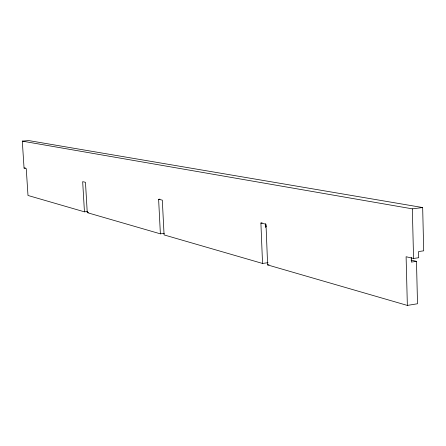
<?xml version="1.0" encoding="UTF-8"?>
<svg xmlns="http://www.w3.org/2000/svg" width="446" height="446" viewBox="0 0 446 446"><rect width="100%" height="100%" fill="white"/><g stroke="black" fill="none" stroke-linecap="round" stroke-linejoin="round"><path stroke-width="0.67" d="M268.018 262.688L262.543 263.452L260.899 223.033L265.989 224.215L267.628 264.924L407.354 305.421L417.517 303.754L416.475 261.35L411.067 260.079M407.354 305.421L406.105 256.734L413.565 258.468L418.716 257.721L418.565 251.555L423.7 250.825L422.669 207.552L28.734 140.579L22.3 141.131L24.051 168.058L26.247 168.566L27.992 195.471L84.45 211.839L87.661 211.476M416.475 261.35L411.379 262.097L411.257 257.353M267.628 264.924L269.005 264.734M22.3 141.131L412.333 208.851L422.669 207.552M260.899 223.033L262.181 222.872M84.45 211.839L82.672 181.661L85.47 182.314L87.254 212.647L160.387 233.843L164.329 233.358M87.254 212.647L88.542 212.502M160.387 233.843L158.614 199.29L159.936 199.145M24.051 168.058L25.333 167.936M158.614 199.29L162.311 200.148L164.078 234.914L262.543 263.452M265.298 225.866L266.652 226.183M265.426 223.741L265.582 227.538M412.333 208.851L413.565 258.468"/></g></svg>
